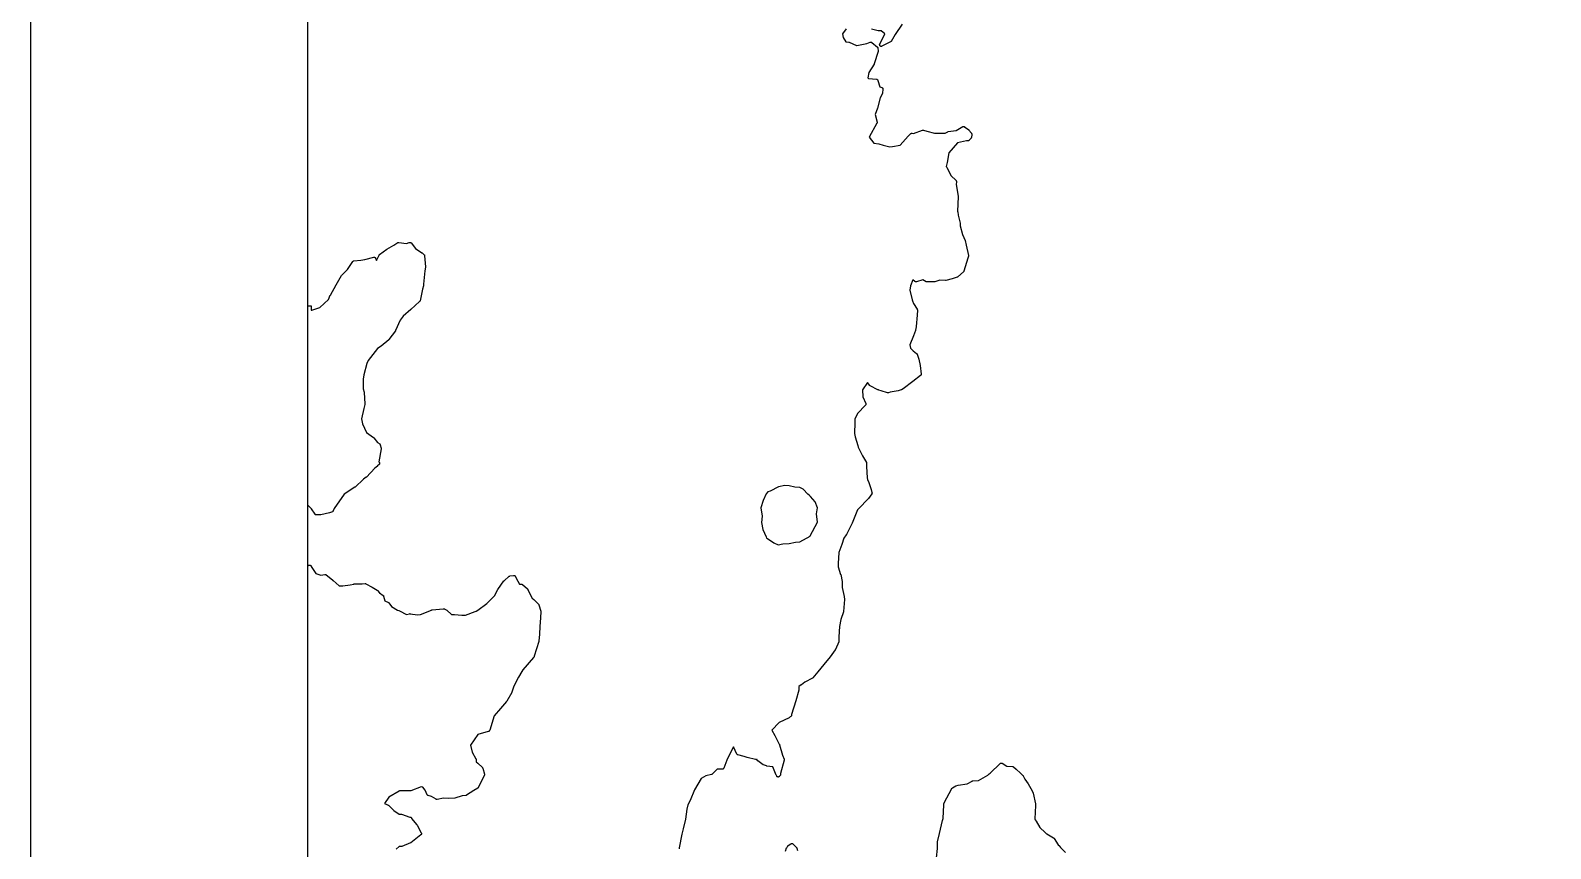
# Model space of a CAD drawing. Header units: millimetres. Extents: x 0 to 600, y 0 to 900.
# Drawn here: x 0 to 71.2, y 229.1 to 267.4 of the extents above; entities that cross this region are included whole.
import ezdxf

# ---------------------------------------------------------------- set-up
doc = ezdxf.new("R2010")
doc.units = ezdxf.units.MM
for name, color, linetype in [('CORTE', 1, 'Continuous'), ('GRABADO', 5, 'Continuous'), ('HOJA', 8, 'Continuous')]:
    doc.layers.add(name, color=color, linetype=linetype)

msp = doc.modelspace()

# ---------------------------------------------------------------- linework, layer by layer
at = {"layer": 'CORTE'}
for points in [[(13, 211.652), (13, 233.878), (13, 233.878), (13, 233.989), (13, 256.219), (13, 256.788), (13, 257.153), (13, 257.38), (13, 257.655), (13, 258.665), (13, 259.513), (13, 260.547), (13, 261.577), (13, 262.455), (13, 263.692), (13, 265.096), (13, 266.039), (13, 266.326), (13, 267.099), (13, 267.099), (13, 281.802)], [(38.221, 267.504), (38.057, 267.26), (38.081, 267.092), (38.213, 266.889), (38.345, 266.876), (38.35, 266.875), (38.357, 266.873), (38.704, 266.717), (38.728, 266.72), (39.194, 266.808), (39.354, 266.874), (39.36, 266.876), (39.369, 266.878), (39.373, 266.879), (39.382, 266.88), (39.394, 266.878), (39.403, 266.876), (39.414, 266.872), (39.422, 266.868), (39.424, 266.866), (39.428, 266.863), (39.684, 266.639), (39.69, 266.633), (39.696, 266.625), (39.699, 266.62), (39.704, 266.609), (39.707, 266.599), (39.708, 266.594), (39.723, 266.476), (39.724, 266.468), (39.724, 266.457), (39.723, 266.451), (39.721, 266.445), (39.539, 265.864), (39.537, 265.859), (39.534, 265.853), (39.286, 265.461), (39.242, 265.207), (39.251, 265.19), (39.262, 265.17), (39.647, 265.138), (39.661, 265.137), (39.674, 265.13), (39.679, 265.127), (39.694, 265.117), (39.702, 265.105), (39.704, 265.101), (39.709, 265.093), (39.711, 265.085), (39.799, 264.779), (39.896, 264.75), (39.904, 264.747), (39.913, 264.742), (39.919, 264.737), (39.925, 264.733), (39.931, 264.726), (39.939, 264.714), (39.944, 264.7), (39.946, 264.692), (39.947, 264.686), (39.948, 264.679), (39.947, 264.672), (39.926, 264.488), (39.923, 264.477), (39.92, 264.468), (39.918, 264.465), (39.809, 264.275), (39.697, 263.788), (39.696, 263.784), (39.694, 263.779), (39.581, 263.487), (39.671, 263.126), (39.672, 263.117), (39.672, 263.105), (39.67, 263.094), (39.668, 263.087), (39.666, 263.08), (39.663, 263.075), (39.294, 262.421), (39.511, 262.135), (39.746, 262.116), (39.755, 262.115), (39.951, 262.047), (40.263, 261.965), (40.395, 261.991), (40.746, 262.041), (41.13, 262.468), (41.254, 262.588), (41.259, 262.593), (41.266, 262.598), (41.277, 262.605), (41.289, 262.607), (41.293, 262.608), (41.302, 262.609), (41.311, 262.609), (41.38, 262.601), (41.805, 262.745), (41.817, 262.749), (41.836, 262.749), (41.846, 262.747), (42.007, 262.699), (42.361, 262.614), (42.858, 262.614), (42.991, 262.679), (43.001, 262.682), (43.373, 262.742), (43.693, 262.92), (43.704, 262.925), (43.72, 262.928), (43.736, 262.928), (43.748, 262.925), (43.761, 262.92), (43.77, 262.914), (43.968, 262.766), (43.976, 262.759), (44.088, 262.607), (44.091, 262.603), (44.097, 262.592), (44.1, 262.585), (44.101, 262.581), (44.103, 262.573), (44.104, 262.56), (44.104, 262.554), (44.088, 262.407), (44.087, 262.401), (44.086, 262.394), (44.083, 262.386), (44.078, 262.377), (44.072, 262.369), (44.068, 262.365), (43.973, 262.267), (43.969, 262.263), (43.963, 262.259), (43.958, 262.255), (43.948, 262.25), (43.935, 262.246), (43.925, 262.245), (43.856, 262.245), (43.438, 262.158), (43.034, 261.688), (42.948, 261.235), (42.948, 261.234), (42.906, 261.045), (42.915, 261.041), (42.922, 261.035), (42.931, 261.027), (42.939, 261.017), (42.942, 261.01), (43.121, 260.622), (43.37, 260.387), (43.375, 260.382), (43.381, 260.375), (43.386, 260.367), (43.39, 260.356), (43.392, 260.349), (43.393, 260.339), (43.393, 260.328), (43.377, 260.206), (43.466, 259.654), (43.467, 259.65), (43.467, 259.647), (43.469, 259.64), (43.469, 259.631), (43.437, 258.958), (43.444, 258.942), (43.446, 258.937), (43.448, 258.93), (43.449, 258.925), (43.471, 258.765), (43.566, 258.392), (43.567, 258.387), (43.568, 258.381), (43.571, 258.26), (43.679, 257.858), (43.794, 257.58), (43.795, 257.575), (43.796, 257.572), (43.841, 257.368), (43.95, 256.876), (43.951, 256.87), (43.952, 256.86), (43.951, 256.847), (43.949, 256.84), (43.924, 256.748), (43.737, 256.143), (43.735, 256.136), (43.729, 256.126), (43.723, 256.117), (43.717, 256.111), (43.447, 255.874), (43.44, 255.868), (43.432, 255.864), (43.426, 255.861), (43.192, 255.783), (43.189, 255.782), (42.896, 255.707), (42.891, 255.705), (42.876, 255.704), (42.606, 255.72), (42.372, 255.649), (42.366, 255.647), (42.357, 255.646), (42.008, 255.638), (41.998, 255.64), (41.988, 255.642), (41.979, 255.646), (41.974, 255.649), (41.82, 255.739), (41.515, 255.645), (41.508, 255.642), (41.495, 255.641), (41.486, 255.641), (41.482, 255.641), (41.469, 255.643), (41.453, 255.65), (41.448, 255.654), (41.445, 255.656), (41.34, 255.742), (41.231, 255.454), (41.21, 255.246), (41.307, 254.803), (41.333, 254.758), (41.335, 254.753), (41.337, 254.747), (41.375, 254.621), (41.546, 254.357), (41.55, 254.351), (41.553, 254.343), (41.556, 254.337), (41.557, 254.329), (41.558, 254.322), (41.558, 254.315), (41.545, 254.077), (41.503, 253.543), (41.503, 253.538), (41.469, 253.37), (41.468, 253.365), (41.376, 253.108), (41.2, 252.685), (41.23, 252.537), (41.356, 252.412), (41.523, 252.286), (41.529, 252.282), (41.539, 252.271), (41.544, 252.263), (41.547, 252.256), (41.549, 252.252), (41.625, 252.019), (41.626, 252.015), (41.683, 251.726), (41.684, 251.723), (41.733, 251.311), (41.733, 251.304), (41.733, 251.295), (41.732, 251.29), (41.731, 251.284), (41.728, 251.275), (41.725, 251.27), (41.719, 251.259), (41.712, 251.251), (41.708, 251.247), (41.352, 250.965), (40.89, 250.631), (40.889, 250.63), (40.82, 250.586), (40.812, 250.582), (40.807, 250.58), (40.655, 250.536), (40.282, 250.467), (40.211, 250.437), (40.199, 250.433), (40.183, 250.432), (40.172, 250.434), (40.164, 250.435), (39.861, 250.538), (39.75, 250.571), (39.734, 250.572), (39.727, 250.572), (39.709, 250.578), (39.345, 250.766), (39.342, 250.768), (39.336, 250.771), (39.329, 250.777), (39.325, 250.783), (39.219, 250.917), (38.995, 250.587), (39.01, 250.254), (39.136, 249.944), (39.14, 249.937), (39.141, 249.928), (39.142, 249.924), (39.143, 249.914), (39.142, 249.904), (39.14, 249.897), (39.139, 249.892), (39.136, 249.882), (39.13, 249.873), (39.126, 249.867), (38.755, 249.465), (38.629, 249.204), (38.635, 249.046), (38.635, 249.043), (38.618, 248.531), (38.645, 248.382), (38.764, 247.976), (38.791, 247.888), (38.791, 247.887), (38.799, 247.858), (38.991, 247.482), (39.17, 247.173), (39.174, 247.166), (39.177, 247.157), (39.179, 247.149), (39.18, 247.138), (39.177, 246.988), (39.213, 246.45), (39.224, 246.377), (39.286, 246.23), (39.388, 245.904), (39.43, 245.77), (39.432, 245.764), (39.433, 245.755), (39.434, 245.747), (39.433, 245.74), (39.432, 245.731), (39.428, 245.717), (39.422, 245.707), (39.274, 245.493), (39.27, 245.489), (38.805, 245.002), (38.757, 244.947), (38.511, 244.328), (38.51, 244.325), (38.237, 243.794), (38.235, 243.789), (38.23, 243.782), (38.117, 243.628), (38.013, 243.337), (37.884, 242.955), (37.853, 242.446), (37.853, 242.445), (37.84, 242.284), (37.964, 241.928), (37.965, 241.923), (38.032, 241.593), (38.033, 241.588), (38.033, 241.583), (38.037, 241.313), (38.124, 240.899), (38.124, 240.896), (38.142, 240.756), (38.142, 240.749), (38.142, 240.744), (38.098, 240.185), (38.097, 240.18), (38.095, 240.171), (37.978, 239.82), (37.903, 239.486), (37.874, 239.002), (37.878, 238.8), (37.878, 238.795), (37.877, 238.786), (37.874, 238.778), (37.873, 238.775), (37.715, 238.409), (37.712, 238.404), (37.709, 238.398), (37.471, 238.066), (37.47, 238.064), (37.182, 237.703), (36.899, 237.365), (36.66, 237.076), (36.655, 237.07), (36.642, 237.059), (36.291, 236.883), (36.127, 236.751), (36.124, 236.748), (36.117, 236.744), (35.998, 236.676), (36.005, 236.524), (36.005, 236.517), (36.004, 236.509), (36.003, 236.504), (35.864, 236.002), (35.863, 236.001), (35.659, 235.356), (35.66, 235.331), (35.66, 235.323), (35.659, 235.314), (35.656, 235.304), (35.652, 235.295), (35.649, 235.289), (35.642, 235.28), (35.634, 235.272), (35.602, 235.248), (35.561, 235.215), (35.555, 235.21), (35.547, 235.205), (35.078, 234.979), (34.736, 234.622), (34.873, 234.371), (35.088, 233.976), (35.092, 233.969), (35.092, 233.969), (35.096, 233.963), (35.1, 233.956), (35.103, 233.949), (35.105, 233.943), (35.243, 233.454), (35.313, 233.269), (35.314, 233.262), (35.315, 233.259), (35.316, 233.252), (35.316, 233.241), (35.315, 233.231), (35.314, 233.226), (35.139, 232.592), (35.146, 232.578), (35.147, 232.573), (35.149, 232.566), (35.15, 232.559), (35.151, 232.551), (35.15, 232.545), (35.15, 232.54), (35.148, 232.529), (35.143, 232.517), (35.137, 232.508), (35.133, 232.503), (35.088, 232.454), (35.085, 232.451), (35.077, 232.443), (35.069, 232.439), (35.067, 232.438), (35.059, 232.434), (35.05, 232.432), (35.046, 232.431), (35.037, 232.43), (35.028, 232.43), (35.02, 232.431), (35.015, 232.432), (35.001, 232.435), (34.986, 232.445), (34.981, 232.451), (34.973, 232.459), (34.967, 232.468), (34.954, 232.496), (34.943, 232.512), (34.94, 232.517), (34.938, 232.521), (34.781, 232.912), (34.498, 232.946), (34.492, 232.948), (34.486, 232.949), (34.347, 233.001), (34.339, 233.005), (34.076, 233.183), (34.071, 233.186), (34.064, 233.193), (34.061, 233.196), (34.055, 233.203), (34.051, 233.21), (34.048, 233.215), (34.046, 233.221), (34.033, 233.262), (34.019, 233.256), (34.013, 233.253), (34.002, 233.25), (33.989, 233.248), (33.976, 233.249), (33.971, 233.25), (33.581, 233.353), (33.445, 233.388), (33.145, 233.468), (33.133, 233.472), (33.118, 233.482), (33.113, 233.486), (33.109, 233.49), (33.103, 233.497), (33.099, 233.503), (33.097, 233.508), (32.943, 233.847), (32.881, 233.736), (32.627, 233.216), (32.488, 232.844), (32.486, 232.839), (32.482, 232.832), (32.475, 232.823), (32.468, 232.817), (32.46, 232.81), (32.453, 232.806), (32.447, 232.803), (32.43, 232.798), (32.171, 232.798), (31.951, 232.564), (31.946, 232.559), (31.932, 232.548), (31.917, 232.543), (31.645, 232.48), (31.428, 232.363), (31.121, 231.823), (30.918, 231.334), (30.916, 231.329), (30.801, 231.134), (30.756, 230.926), (30.699, 230.456), (30.699, 230.452), (30.587, 230.002), (30.526, 229.757), (30.401, 229.116), (30.394, 229.077), (30.399, 229.06)], [(40.847, 267.714), (40.52, 267.237), (40.324, 266.915), (40.318, 266.905), (40.309, 266.898), (40.306, 266.895), (40.302, 266.892), (40.297, 266.889), (39.895, 266.684), (39.884, 266.679), (39.864, 266.676), (39.846, 266.68), (39.835, 266.683), (39.827, 266.687), (39.822, 266.691), (39.814, 266.696), (39.808, 266.704), (39.805, 266.707), (39.8, 266.714), (39.797, 266.72), (39.795, 266.725), (39.792, 266.736), (39.79, 266.747), (39.79, 266.758), (39.791, 266.765), (39.792, 266.771), (39.795, 266.78), (39.797, 266.785), (40.029, 267.26), (39.862, 267.406), (39.733, 267.406), (39.724, 267.407), (39.41, 267.489)], [(42.461, 228.64), (42.505, 229.082), (42.505, 229.384), (42.506, 229.389), (42.507, 229.395), (42.591, 229.789), (42.734, 230.394), (42.735, 230.396), (42.76, 230.481), (42.8, 231.126), (42.802, 231.167), (42.803, 231.173), (42.805, 231.183), (42.809, 231.195), (42.82, 231.213), (43.174, 231.892), (43.175, 231.894), (43.181, 231.904), (43.19, 231.913), (43.197, 231.918), (43.357, 232.013), (43.364, 232.017), (43.469, 232.052), (43.475, 232.053), (43.896, 232.118), (44.126, 232.242), (44.132, 232.245), (44.14, 232.248), (44.148, 232.249), (44.153, 232.25), (44.42, 232.273), (44.857, 232.524), (44.922, 232.572), (44.972, 232.608), (45.439, 233.067), (45.444, 233.07), (45.454, 233.078), (45.468, 233.082), (45.48, 233.085), (45.498, 233.085), (45.516, 233.081), (45.526, 233.075), (45.747, 232.936), (46.02, 232.918), (46.032, 232.916), (46.047, 232.91), (46.056, 232.904), (46.188, 232.796), (46.191, 232.795), (46.396, 232.605), (46.506, 232.499), (46.51, 232.496), (46.517, 232.486), (46.521, 232.48), (46.598, 232.33), (46.755, 232.111), (46.757, 232.108), (46.873, 231.9), (46.874, 231.899), (46.979, 231.691), (46.981, 231.685), (46.982, 231.68), (47.092, 231.176), (47.093, 231.17), (47.094, 231.164), (47.094, 231.16), (47.091, 231.103), (47.066, 230.469), (47.071, 230.417), (47.117, 230.357), (47.119, 230.354), (47.302, 230.066), (47.54, 229.829), (47.541, 229.828), (47.587, 229.779), (47.617, 229.762), (47.942, 229.577), (47.948, 229.574), (47.96, 229.564), (47.967, 229.555), (48.161, 229.257), (48.212, 229.206), (48.217, 229.202), (48.222, 229.194), (48.264, 229.125), (48.499, 228.897)], [(35.376, 228.957), (35.432, 229.106), (35.435, 229.113), (35.438, 229.118), (35.495, 229.206), (35.5, 229.212), (35.508, 229.221), (35.637, 229.303), (35.639, 229.305), (35.649, 229.31), (35.667, 229.316), (35.682, 229.316), (35.693, 229.314), (35.707, 229.31), (35.716, 229.305), (35.721, 229.302), (35.726, 229.298), (35.731, 229.294), (35.892, 229.128), (35.898, 229.12), (35.905, 229.109), (35.907, 229.103), (35.948, 228.981)]]:
    msp.add_lwpolyline(points, dxfattribs=at)
msp.add_lwpolyline([(35.259, 243.357), (35.545, 243.376), (35.846, 243.445), (36.056, 243.461), (36.529, 243.726), (36.542, 243.736), (36.877, 244.373), (36.839, 244.775), (36.874, 245.045), (36.775, 245.333), (36.55, 245.584), (36.499, 245.622), (36.428, 245.696), (36.212, 245.925), (36.057, 246.006), (35.811, 246.025), (35.546, 246.075), (35.351, 246.088), (35.057, 246.028), (34.659, 245.837), (34.553, 245.799), (34.468, 245.706), (34.332, 245.391), (34.217, 245.048), (34.292, 244.664), (34.251, 244.361), (34.321, 244.036), (34.473, 243.685), (34.484, 243.619), (34.534, 243.618), (34.833, 243.413), (35.042, 243.313), (35.259, 243.357)], close=True, dxfattribs=at)
at = {"layer": 'GRABADO'}
msp.add_lwpolyline([(13.15, 254.317), (13.184, 254.314), (13.559, 254.432), (13.967, 254.821), (14.052, 255.011), (14.054, 255.014), (14.334, 255.508), (14.579, 255.943), (14.581, 255.946), (14.586, 255.954), (14.592, 255.959), (14.858, 256.213), (15.105, 256.6), (15.112, 256.609), (15.123, 256.618), (15.138, 256.626), (15.149, 256.629), (15.154, 256.63), (15.477, 256.664), (15.675, 256.69), (16.09, 256.795), (16.099, 256.797), (16.117, 256.797), (16.13, 256.794), (16.135, 256.792), (16.141, 256.79), (16.149, 256.785), (16.157, 256.779), (16.169, 256.767), (16.174, 256.758), (16.176, 256.754), (16.218, 256.648), (16.334, 256.894), (16.337, 256.9), (16.345, 256.911), (16.355, 256.919), (16.693, 257.166), (17.03, 257.368), (17.22, 257.482), (17.227, 257.485), (17.235, 257.489), (17.248, 257.492), (17.263, 257.492), (17.627, 257.44), (17.754, 257.488), (17.758, 257.489), (17.769, 257.492), (17.783, 257.493), (17.789, 257.492), (17.803, 257.49), (17.82, 257.481), (17.826, 257.477), (17.834, 257.471), (17.839, 257.464), (18.048, 257.204), (18.346, 257.006), (18.349, 257.004), (18.392, 256.968), (18.452, 256.912), (18.459, 256.905), (18.463, 256.898), (18.466, 256.891), (18.469, 256.885), (18.471, 256.88), (18.473, 256.871), (18.473, 256.865), (18.505, 256.339), (18.505, 256.332), (18.481, 256.157), (18.426, 255.528), (18.426, 255.524), (18.412, 255.455), (18.376, 255.305), (18.257, 254.758), (18.255, 254.751), (18.252, 254.745), (18.25, 254.74), (18.246, 254.733), (18.242, 254.728), (18.238, 254.724), (17.83, 254.344), (17.458, 254.031), (17.323, 253.841), (17.111, 253.355), (17.107, 253.348), (16.794, 252.933), (16.789, 252.925), (16.428, 252.633), (16.264, 252.516), (15.82, 251.96), (15.76, 251.815), (15.627, 251.289), (15.597, 251.076), (15.597, 250.619), (15.638, 250.463), (15.639, 250.458), (15.64, 250.452), (15.669, 249.917), (15.669, 249.909), (15.668, 249.901), (15.667, 249.896), (15.616, 249.703), (15.517, 249.22), (15.566, 248.984), (15.75, 248.577), (16.072, 248.346), (16.078, 248.342), (16.086, 248.333), (16.088, 248.331), (16.264, 248.114), (16.368, 248.041), (16.372, 248.037), (16.377, 248.032), (16.385, 248.024), (16.39, 248.015), (16.393, 248.01), (16.395, 248.003), (16.439, 247.849), (16.44, 247.844), (16.441, 247.84), (16.442, 247.831), (16.441, 247.822), (16.44, 247.818), (16.323, 247.204), (16.336, 247.192), (16.343, 247.186), (16.351, 247.174), (16.356, 247.165), (16.359, 247.156), (16.36, 247.15), (16.361, 247.146), (16.362, 247.137), (16.361, 247.128), (16.36, 247.119), (16.356, 247.107), (16.352, 247.101), (16.349, 247.094), (16.342, 247.086), (16.267, 247.01), (16.265, 247.007), (16.258, 247.001), (16.131, 246.906), (15.743, 246.489), (15.739, 246.485), (15.61, 246.385), (15.215, 246.016), (15.212, 246.013), (15.208, 246.01), (14.698, 245.688), (14.24, 245.016), (14.188, 244.902), (14.187, 244.899), (14.182, 244.891), (14.174, 244.882), (14.167, 244.876), (14.159, 244.87), (14.153, 244.867), (14.02, 244.813), (14.015, 244.811), (13.614, 244.716), (13.609, 244.715), (13.602, 244.714), (13.395, 244.714), (13.387, 244.715), (13.382, 244.716), (13.371, 244.719), (13.357, 244.727), (13.344, 244.737), (13.337, 244.747), (13.176, 245.003), (13.109, 245.06), (13.109, 245.06), (13.024, 245.135), (13.02, 245.139), (13.012, 245.149), (13.006, 245.161), (13.003, 245.17), (13.001, 245.178), (13, 245.182), (13, 245.188), (13, 246.129), (13, 247.297), (13, 248.291), (13, 249.693), (13, 251.285), (13, 252.353), (13, 252.784), (13, 252.784), (13, 253.649), (13, 254.513), (13.15, 254.513), (13.15, 254.317)], close=True, dxfattribs=at)
msp.add_lwpolyline([(13, 222.807), (13, 241.224), (13, 241.869), (13, 242.283), (13, 242.29), (13, 242.295), (13.001, 242.301), (13.003, 242.31), (13.006, 242.317), (13.009, 242.323), (13.013, 242.329), (13.016, 242.334), (13.023, 242.342), (13.03, 242.347), (13.032, 242.349), (13.036, 242.352), (13.042, 242.355), (13.052, 242.359), (13.071, 242.363), (13.078, 242.365), (13.093, 242.365), (13.109, 242.362), (13.119, 242.357), (13.127, 242.353), (13.139, 242.344), (13.149, 242.332), (13.152, 242.325), (13.156, 242.318), (13.16, 242.306), (13.161, 242.3), (13.371, 241.973), (13.604, 241.9), (13.795, 241.93), (13.805, 241.931), (13.819, 241.93), (13.824, 241.928), (13.836, 241.925), (13.845, 241.919), (13.849, 241.917), (14.168, 241.66), (14.172, 241.656), (14.178, 241.649), (14.183, 241.643), (14.185, 241.64), (14.188, 241.637), (14.469, 241.385), (14.638, 241.385), (14.99, 241.439), (15.147, 241.476), (15.155, 241.479), (15.551, 241.479), (15.68, 241.495), (15.684, 241.496), (15.694, 241.496), (15.707, 241.494), (15.719, 241.49), (15.724, 241.487), (16.008, 241.326), (16.25, 241.188), (16.254, 241.186), (16.262, 241.18), (16.361, 241.071), (16.527, 240.944), (16.53, 240.941), (16.537, 240.935), (16.542, 240.927), (16.547, 240.92), (16.551, 240.91), (16.614, 240.693), (16.773, 240.612), (16.777, 240.609), (16.787, 240.602), (16.795, 240.592), (16.914, 240.418), (17.204, 240.258), (17.264, 240.233), (17.287, 240.225), (17.629, 240.056), (17.768, 240.086), (17.78, 240.088), (17.791, 240.087), (18.13, 240.033), (18.285, 240.046), (18.786, 240.259), (18.786, 240.259), (18.8, 240.264), (18.806, 240.266), (18.814, 240.268), (18.822, 240.269), (18.828, 240.269), (19.345, 240.321), (19.353, 240.321), (19.36, 240.32), (19.403, 240.311), (19.41, 240.309), (19.417, 240.306), (19.506, 240.255), (19.511, 240.252), (19.516, 240.248), (19.735, 240.049), (19.87, 240.054), (19.876, 240.054), (20.21, 240.015), (20.38, 240.015), (20.834, 240.189), (20.837, 240.191), (20.886, 240.204), (20.959, 240.253), (21.391, 240.557), (21.75, 240.93), (21.896, 241.214), (21.897, 241.217), (21.9, 241.221), (22.189, 241.625), (22.192, 241.629), (22.198, 241.634), (22.438, 241.838), (22.442, 241.841), (22.451, 241.847), (22.462, 241.852), (22.471, 241.854), (22.636, 241.878), (22.641, 241.88), (22.662, 241.88), (22.675, 241.878), (22.682, 241.875), (22.686, 241.873), (22.695, 241.869), (22.7, 241.865), (22.71, 241.857), (22.719, 241.844), (22.837, 241.616), (22.919, 241.474), (23.011, 241.468), (23.021, 241.468), (23.038, 241.462), (23.045, 241.459), (23.047, 241.457), (23.053, 241.453), (23.292, 241.248), (23.299, 241.241), (23.305, 241.232), (23.308, 241.226), (23.44, 240.921), (23.503, 240.821), (23.581, 240.754), (23.807, 240.538), (23.81, 240.535), (23.814, 240.53), (23.819, 240.522), (23.823, 240.513), (23.825, 240.508), (23.912, 240.208), (23.912, 240.204), (23.913, 240.2), (23.914, 240.192), (23.907, 239.893), (23.876, 239.491), (23.855, 239.13), (23.855, 239.129), (23.824, 238.794), (23.823, 238.786), (23.61, 238.101), (23.609, 238.098), (23.609, 238.094), (23.607, 238.088), (23.604, 238.079), (23.603, 238.077), (23.605, 238.074), (23.596, 238.065), (23.595, 238.062), (23.588, 238.054), (23.568, 238.032), (23.07, 237.462), (23.02, 237.376), (22.871, 237.107), (22.644, 236.689), (22.557, 236.409), (22.555, 236.402), (22.551, 236.395), (22.32, 235.985), (22.317, 235.981), (22.313, 235.975), (22.02, 235.65), (21.727, 235.293), (21.52, 234.629), (21.52, 234.627), (21.519, 234.621), (21.518, 234.615), (21.516, 234.61), (21.513, 234.601), (21.508, 234.593), (21.502, 234.584), (21.495, 234.578), (21.49, 234.574), (21.481, 234.568), (21.472, 234.564), (21.465, 234.561), (21.456, 234.559), (20.963, 234.417), (20.617, 233.925), (20.702, 233.59), (20.878, 233.284), (20.881, 233.279), (20.886, 233.268), (20.888, 233.257), (20.889, 233.248), (20.886, 233.141), (20.964, 233.082), (20.968, 233.079), (21.177, 232.876), (21.18, 232.873), (21.184, 232.868), (21.189, 232.86), (21.193, 232.851), (21.195, 232.846), (21.275, 232.571), (21.276, 232.566), (21.277, 232.559), (21.278, 232.551), (21.277, 232.545), (21.277, 232.54), (21.275, 232.531), (21.272, 232.522), (21.27, 232.518), (20.985, 231.936), (20.982, 231.93), (20.976, 231.923), (20.972, 231.917), (20.963, 231.909), (20.778, 231.793), (20.436, 231.58), (20.429, 231.575), (20.411, 231.569), (20.402, 231.568), (20.236, 231.553), (19.891, 231.444), (19.882, 231.442), (19.604, 231.427), (19.354, 231.444), (19.056, 231.38), (19.046, 231.379), (19.035, 231.38), (19.024, 231.382), (19.019, 231.384), (19.014, 231.386), (19.008, 231.389), (18.796, 231.523), (18.636, 231.562), (18.627, 231.566), (18.612, 231.575), (18.604, 231.583), (18.599, 231.588), (18.594, 231.597), (18.591, 231.601), (18.493, 231.818), (18.388, 231.957), (18.31, 231.971), (17.823, 231.785), (17.819, 231.784), (17.793, 231.778), (17.787, 231.777), (17.784, 231.777), (17.291, 231.777), (17.29, 231.775), (17.277, 231.767), (16.787, 231.49), (16.591, 231.193), (16.698, 231.144), (16.765, 231.118), (16.77, 231.116), (16.781, 231.109), (17.033, 230.859), (17.28, 230.694), (17.377, 230.694), (17.386, 230.693), (17.394, 230.691), (17.776, 230.553), (17.78, 230.554), (17.798, 230.554), (17.811, 230.551), (17.825, 230.546), (17.835, 230.539), (17.839, 230.535), (17.844, 230.53), (17.851, 230.521), (17.856, 230.513), (17.858, 230.509), (17.861, 230.501), (17.863, 230.491), (18.112, 230.184), (18.116, 230.179), (18.12, 230.172), (18.314, 229.808), (18.317, 229.803), (18.32, 229.793), (18.322, 229.786), (18.323, 229.781), (18.323, 229.773), (18.323, 229.765), (18.322, 229.757), (18.319, 229.747), (18.315, 229.74), (18.313, 229.735), (18.307, 229.725), (18.299, 229.717), (18.296, 229.715), (17.829, 229.352), (17.823, 229.346), (17.81, 229.34), (17.41, 229.175), (17.4, 229.171), (17.387, 229.17), (17.285, 229.17), (17.142, 229.048)], dxfattribs=at)
at = {"layer": 'HOJA'}
msp.add_lwpolyline([(0, 0), (600, 0), (600, 900), (0, 900)], close=True, dxfattribs=at)

doc.saveas('drawing.dxf')
